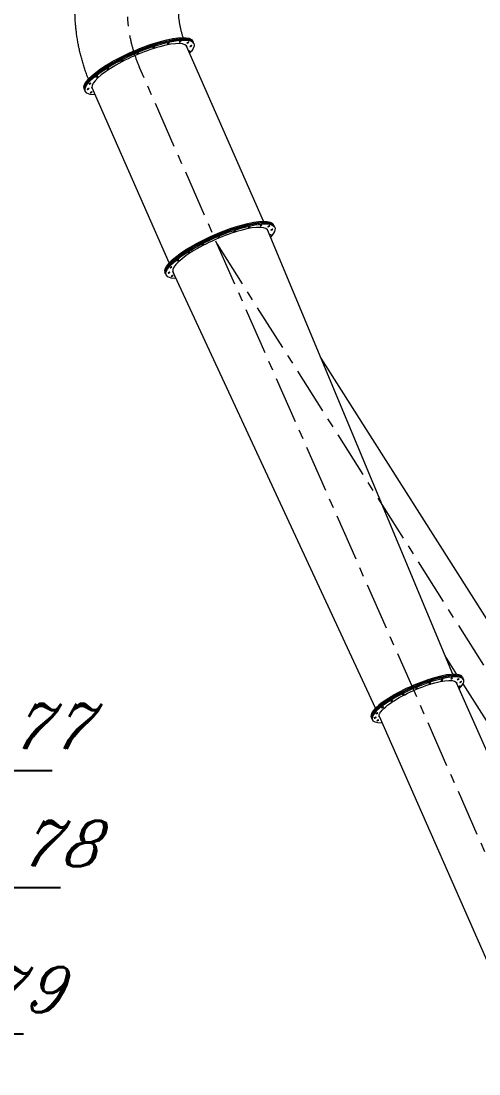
# Model space of a CAD drawing. Header units: inches. Extents: x -350577 to -266477, y -437959 to -377535.
# Drawn here: x -284513 to -281470, y -418253 to -411249 of the extents above; entities that cross this region are included whole.
import ezdxf

# ---------------------------------------------------------------- set-up
doc = ezdxf.new("R2010")
doc.units = ezdxf.units.IN
doc.header["$MEASUREMENT"] = 0
doc.linetypes.add('CENTER', pattern=[2, 1.25, -0.25, 0.25, -0.25])
doc.layers.add('CENTER       (itatec)', color=4, linetype='CENTER', lineweight=9)
doc.layers.add('ORGINAL (itatec)', color=3, linetype='Continuous', lineweight=9)
doc.styles.add('Geniso', font='geniso.shx', dxfattribs={"oblique": 15})
doc.dimstyles.new('scale 1b100', dxfattribs={"dimscale": 100, "dimtxt": 3, "dimasz": 2.5, "dimexe": 1, "dimexo": 1, "dimgap": 1, "dimtad": 1, "dimdec": 0, "dimzin": 0, "dimdsep": 46, "dimtxsty": 'Geniso', "dimcen": 0, "dimclrd": 1, "dimclre": 1, "dimclrt": 7, "dimadec": 0, "dimazin": 0, "dimtfac": 1, "dimtdec": 0, "dimtmove": 0, "dimatfit": 3, "dimfxl": 0.75, "dimtolj": 1, "dimtzin": 0, "dimarcsym": 0})

msp = doc.modelspace()

# ---------------------------------------------------------------- linework, layer by layer
at = {"layer": 'CENTER       (itatec)', "ltscale": 250}
for points in [[(-279909.9, -421453.2), (-279909.9, -420573.1, 0.112637), (-280071.7, -419864), (-283725.7, -411558, -0.187723), (-283756.3, -410851.7), (-281168.2, -403884.9, 0.212912), (-281232.3, -402881.5), (-283112.9, -399781.8), (-283788, -399108.3, 0.060161), (-284342.4, -398674.5)], [(-277576.2, -420528.4), (-277576.2, -419631.8, 0.241863), (-277773.2, -419248.4), (-280768.6, -416546.2, -0.080744), (-280903.2, -416378.2), (-283209.5, -412731.4)]]:
    msp.add_lwpolyline(points, format="xyb", dxfattribs=at)
at = {"layer": 'ORGINAL (itatec)', "extrusion": (-5.55112e-17, 0.816497, 0.57735)}
for p, q in [((-282900.9, -412580.7), (-283413.3, -411416.4)), ((-283369.8, -411388.7), (-283372.9, -411381.6)), ((-283365.1, -411399.3), (-283368.2, -411392.2)), ((-284091, -411706.1), (-284094.2, -411699)), ((-284086.4, -411716.7), (-284089.5, -411709.6)), ((-283528.8, -412857.1), (-284041.3, -411692.6)), ((-282832, -412610.7), (-282835.1, -412603.6)), ((-282827.3, -412621.4), (-282830.4, -412614.3)), ((-281643.1, -415594.2), (-282875.4, -412638.8)), ((-283553.2, -412928.1), (-283556.4, -412921)), ((-283548.6, -412938.8), (-283551.7, -412931.7)), ((-282157.3, -415820.5), (-283503.3, -412915)), ((-280745.5, -416287.1), (-282519.4, -413492.6)), ((-281616, -415595), (-281694.1, -415471.8)), ((-281580, -415613.2), (-281576.9, -415620.3)), ((-281575.3, -415623.9), (-281572.2, -415631)), ((-281620.5, -415647.9), (-279840.6, -419694)), ((-281052.8, -416482.1), (-281575.8, -415658.2)), ((-282186, -415879.8), (-282182.9, -415886.9)), ((-282181.3, -415890.4), (-282178.2, -415897.5)), ((-282133, -415873.4), (-280353.2, -419919.5))]:
    msp.add_line(p, q, dxfattribs=at)
at = {"layer": 'ORGINAL (itatec)', "extrusion": (-1.98195e-16, 5.19267e-16, -1)}
msp.add_ellipse((-283725.7, -411558), major_axis=(-360.6, -158.7), ratio=0.244584, start_param=-0.51446, end_param=3.656053, dxfattribs=at)
at = {"layer": 'ORGINAL (itatec)', "extrusion": (-4.47199e-16, 1.01617e-15, -1)}
for centre in [(-283733.5, -411540.3), (-283195.7, -412762.3), (-283191.1, -412773)]:
    msp.add_ellipse(centre, major_axis=(-360.6, -158.7), ratio=0.244584, start_param=0, end_param=3.141593, dxfattribs=at)
at = {"layer": 'ORGINAL (itatec)', "extrusion": (0, 0, -1)}
for centre in [(-283730.4, -411547.4), (-283192.6, -412769.4)]:
    msp.add_ellipse(centre, major_axis=(-360.6, -158.7), ratio=0.244584, start_param=-0.020125, end_param=3.161718, dxfattribs=at)
at = {"layer": 'ORGINAL (itatec)', "extrusion": (-8.63955e-17, 2.65223e-16, -1)}
msp.add_ellipse((-283728.9, -411550.9), major_axis=(-360.6, -158.7), ratio=0.244584, start_param=0, end_param=3.141593, dxfattribs=at)
at = {"layer": 'ORGINAL (itatec)'}
for centre, major_axis, ratio, start_param, end_param in [((-283725.7, -411558), (314.9, 138.6), 0.244584, -0.076268, 3.217861), ((-283730.4, -411547.4), (314.9, 138.6), 0.244584, -0.077757, -0.069202), ((-283728.9, -411550.9), (314.9, 138.6), 0.244584, -0.076268, -0.046114), ((-283730.4, -411547.4), (-314.9, -138.6), 0.244584, 0.069202, 0.077572), ((-283728.9, -411550.9), (-314.9, -138.6), 0.244584, 0.046114, 0.076268), ((-283187.9, -412780.1), (314.9, 138.6), 0.244584, -0.083853, 3.225398), ((-283189.5, -412776.5), (314, 138.1), 0.244262, -0.004737, 0.041285), ((-283192.6, -412769.4), (314.9, 138.6), 0.244584, -0.077757, -0.069202), ((-283191.1, -412773), (314.9, 138.6), 0.244584, -0.078062, -0.046114), ((-283189.5, -412776.5), (-314, -138.1), 0.244262, -0.039028, 0.004737), ((-283192.6, -412769.4), (-314.9, -138.6), 0.244584, 0.069202, 0.077572), ((-283191.1, -412773), (-314.9, -138.6), 0.244584, 0.046114, 0.078109), ((-281883, -415746.5), (303, 133.3), 0.244262, 0, 2.440984), ((-281879.9, -415753.6), (303, 133.3), 0.244262, -0.02399, 2.440984), ((-281878.3, -415757.1), (303, 133.3), 0.244262, 0, 2.440984), ((-281875.2, -415764.2), (303, 133.3), 0.244262, -0.562506, 2.440984), ((-281875.2, -415764.2), (-303, -133.3), 0.244262, -0.700608, 0.562506), ((-281883, -415746.5), (-303, -133.3), 0.244262, -0.700608, 0), ((-281879.9, -415753.6), (-303, -133.3), 0.244262, -0.700608, 0.02399), ((-281878.3, -415757.1), (-303, -133.3), 0.244262, -0.700608, 0)]:
    msp.add_ellipse(centre, major_axis=major_axis, ratio=ratio, start_param=start_param, end_param=end_param, dxfattribs=at)
at = {"layer": 'ORGINAL (itatec)', "extrusion": (-1.29121e-16, 9.13558e-16, -1)}
for centre in [(-283631.5, -411424.6), (-283534.5, -411398), (-283404.4, -411392.8), (-283383.9, -411414.8), (-283737.7, -411464.3), (-283936.3, -411566.4), (-283842.7, -411513.1), (-284009.3, -411618.8), (-284054.5, -411665.3), (-284047.1, -411723.2), (-282996.7, -412620), (-282866.6, -412614.9), (-283199.9, -412686.3), (-283093.7, -412646.6), (-282846.2, -412636.8), (-283304.9, -412735.1), (-283471.5, -412840.8), (-283398.5, -412788.4), (-283516.7, -412887.3), (-283509.3, -412945.3)]:
    msp.add_ellipse(centre, major_axis=(6.41, 2.82), ratio=0.244584, start_param=-5.58254, end_param=0.700645, dxfattribs=at)
at = {"layer": 'ORGINAL (itatec)', "extrusion": (-2.84591e-16, 7.8449e-16, -1)}
for centre in [(-283456.2, -411387), (-284067.5, -411701.3), (-282918.4, -412609.1), (-283529.7, -412923.3)]:
    msp.add_ellipse(centre, major_axis=(6.41, 2.82), ratio=0.244584, start_param=-5.58254, end_param=0.700645, dxfattribs=at)
at = {"layer": 'ORGINAL (itatec)', "extrusion": (-3.00717e-16, 9.59321e-16, -1)}
msp.add_ellipse((-283727.3, -411554.5), major_axis=(314, 138.1), ratio=0.244262, start_param=-0.041285, end_param=-0.000037, dxfattribs=at)
at = {"layer": 'ORGINAL (itatec)', "extrusion": (-2.64538e-17, 4.73549e-16, -1)}
msp.add_ellipse((-283742.4, -411453.6), major_axis=(6.41, 2.82), ratio=0.244584, start_param=-1.806603, end_param=-1.196254, dxfattribs=at)
at = {"layer": 'ORGINAL (itatec)', "extrusion": (-2.62231e-16, 7.33681e-16, -1)}
msp.add_ellipse((-283397, -411450.8), major_axis=(6.41, 2.82), ratio=0.244584, start_param=-1.72829, end_param=0.700645, dxfattribs=at)
at = {"layer": 'ORGINAL (itatec)', "extrusion": (-1.75835e-16, 4.68458e-16, -1)}
msp.add_ellipse((-283397, -411450.8), major_axis=(-6.41, -2.82), ratio=0.244584, start_param=-2.440947, end_param=-1.413303, dxfattribs=at)
at = {"layer": 'ORGINAL (itatec)', "extrusion": (-4.08448e-16, 7.9064e-16, -1)}
msp.add_ellipse((-283727.3, -411554.5), major_axis=(-314, -138.1), ratio=0.244262, start_param=-0.000037, end_param=0.039028, dxfattribs=at)
at = {"layer": 'ORGINAL (itatec)', "extrusion": (-4.27884e-16, 9.03376e-16, -1)}
msp.add_ellipse((-283187.9, -412780.1), major_axis=(-360.6, -158.7), ratio=0.244584, start_param=-0.519556, end_param=3.661219, dxfattribs=at)
at = {"layer": 'ORGINAL (itatec)', "extrusion": (-4.21795e-16, 1.02735e-15, -1)}
msp.add_ellipse((-283204.6, -412675.6), major_axis=(6.41, 2.82), ratio=0.244584, start_param=-1.806603, end_param=-1.196254, dxfattribs=at)
at = {"layer": 'ORGINAL (itatec)', "extrusion": (-2.39871e-16, 6.82872e-16, -1)}
msp.add_ellipse((-282859.2, -412672.8), major_axis=(6.41, 2.82), ratio=0.244584, start_param=-1.831737, end_param=0.700645, dxfattribs=at)
at = {"layer": 'ORGINAL (itatec)', "extrusion": (-2.4596e-16, 5.58895e-16, -1)}
msp.add_ellipse((-282859.2, -412672.8), major_axis=(-6.41, -2.82), ratio=0.244584, start_param=-2.440947, end_param=-1.300295, dxfattribs=at)
at = {"layer": 'ORGINAL (itatec)', "extrusion": (-2.68227e-16, 6.09745e-16, -1)}
msp.add_ellipse((-281875.2, -415764.2), major_axis=(257.2, 113.1), ratio=0.244262, start_param=-2.440984, end_param=0.08439, dxfattribs=at)
at = {"layer": 'ORGINAL (itatec)', "extrusion": (-2.97663e-16, 1.02131e-15, -1)}
for centre in [(-281716.3, -415631.4), (-281651.4, -415622.3), (-281608.3, -415627.1), (-281885.1, -415686.5), (-281796.9, -415653.5), (-281591.4, -415645.3), (-282050, -415771.2), (-281972.3, -415727), (-282110.6, -415814.7), (-282159, -415883.2)]:
    msp.add_ellipse(centre, major_axis=(6.41, 2.82), ratio=0.244262, start_param=-5.582577, end_param=0.700608, dxfattribs=at)
at = {"layer": 'ORGINAL (itatec)', "extrusion": (5.69195e-17, 1.46329e-16, -1)}
msp.add_ellipse((-281889.7, -415675.8), major_axis=(6.41, 2.82), ratio=0.244262, start_param=-1.818465, end_param=-1.185621, dxfattribs=at)
at = {"layer": 'ORGINAL (itatec)', "extrusion": (-5.39508e-16, 1.1575e-15, -1)}
msp.add_ellipse((-281876.8, -415760.7), major_axis=(256.3, 112.7), ratio=0.244262, start_param=-0.034736, end_param=0, dxfattribs=at)
at = {"layer": 'ORGINAL (itatec)', "extrusion": (-3.55433e-17, 2.87589e-16, -1)}
msp.add_ellipse((-281879.9, -415753.6), major_axis=(257.2, 113.1), ratio=0.244262, start_param=0.084869, end_param=0.088056, dxfattribs=at)
at = {"layer": 'ORGINAL (itatec)', "extrusion": (-3.20015e-16, 1.07212e-15, -1)}
msp.add_ellipse((-281878.3, -415757.1), major_axis=(257.2, 113.1), ratio=0.244262, start_param=0.056542, end_param=0.08439, dxfattribs=at)
at = {"layer": 'ORGINAL (itatec)', "extrusion": (-1.50358e-16, 4.79661e-16, -1)}
msp.add_ellipse((-281602.2, -415675.2), major_axis=(6.41, 2.82), ratio=0.244262, start_param=-2.534489, end_param=0.700608, dxfattribs=at)
at = {"layer": 'ORGINAL (itatec)', "extrusion": (-1.79794e-16, 8.91226e-16, -1)}
msp.add_ellipse((-281602.2, -415675.2), major_axis=(-6.41, -2.82), ratio=0.244262, start_param=-2.440984, end_param=-0.607103, dxfattribs=at)
at = {"layer": 'ORGINAL (itatec)', "extrusion": (-1.66603e-16, 6.54449e-16, -1)}
for centre in [(-282148.2, -415853.3), (-282142.1, -415901.4)]:
    msp.add_ellipse(centre, major_axis=(6.41, 2.82), ratio=0.244262, start_param=-5.582577, end_param=0.700608, dxfattribs=at)
at = {"layer": 'ORGINAL (itatec)', "extrusion": (5.99733e-17, 2.08317e-16, -1)}
msp.add_ellipse((-281875.2, -415764.2), major_axis=(-257.2, -113.1), ratio=0.244262, start_param=-0.08439, end_param=0.700608, dxfattribs=at)
at = {"layer": 'ORGINAL (itatec)', "extrusion": (-2.23523e-17, 5.0812e-17, -1)}
msp.add_ellipse((-281876.8, -415760.7), major_axis=(-256.3, -112.7), ratio=0.244262, start_param=0, end_param=0.034736, dxfattribs=at)
at = {"layer": 'ORGINAL (itatec)', "extrusion": (-1.21899e-16, 5.52825e-16, -1)}
msp.add_ellipse((-281879.9, -415753.6), major_axis=(-257.2, -113.1), ratio=0.244262, start_param=-0.088056, end_param=-0.084869, dxfattribs=at)
at = {"layer": 'ORGINAL (itatec)', "extrusion": (-3.12932e-16, 7.11369e-16, -1)}
msp.add_ellipse((-281878.3, -415757.1), major_axis=(-257.2, -113.1), ratio=0.244262, start_param=-0.08439, end_param=-0.056542, dxfattribs=at)
at = {"layer": 'ORGINAL (itatec)'}
for points, knots in [([(-284065.8, -411634.2), (-284068.2, -411628.1), (-284070.6, -411622), (-284076.7, -411605.8), (-284080.3, -411595.7), (-284087.3, -411575.5), (-284090.7, -411565.4), (-284097.2, -411545), (-284100.4, -411534.8), (-284106.4, -411514.3), (-284109.3, -411504.1), (-284114.8, -411483.5), (-284117.4, -411473.1), (-284122.3, -411452.4), (-284124.7, -411442), (-284129.1, -411421.2), (-284131.2, -411410.8), (-284135.2, -411389.8), (-284137, -411379.4), (-284140.4, -411358.4), (-284142, -411347.9), (-284144.8, -411326.8), (-284146.1, -411316.3), (-284148.5, -411295.2), (-284149.5, -411284.6), (-284151.3, -411263.5), (-284152.1, -411252.9), (-284153.4, -411231.7), (-284153.9, -411221.1), (-284154.6, -411199.9), (-284154.9, -411189.3), (-284155.1, -411168.2), (-284155.1, -411157.6), (-284154.7, -411136.4), (-284154.4, -411125.8), (-284153.6, -411104.7), (-284153, -411094.1), (-284151.6, -411073), (-284150.8, -411062.5), (-284148.9, -411041.4), (-284147.8, -411030.9), (-284145.4, -411009.9), (-284144, -410999.4), (-284141, -410978.5), (-284139.4, -410968), (-284135.9, -410947.2), (-284134, -410936.8), (-284130, -410916), (-284127.9, -410905.7), (-284123.3, -410885.1), (-284120.9, -410874.8), (-284115.9, -410854.3), (-284113.2, -410844), (-284107.6, -410823.7), (-284104.7, -410813.5), (-284098.6, -410793.3), (-284095.4, -410783.2), (-284088.8, -410763.1), (-284085.4, -410753.1), (-284080.1, -410738.4), (-284078.4, -410733.6), (-284076.6, -410728.8)], [52.61348, 52.61348, 52.61348, 52.61348, 72.706556, 72.706556, 105.400328, 105.400328, 138.083171, 138.083171, 170.755217, 170.755217, 203.416629, 203.416629, 236.067604, 236.067604, 268.708372, 268.708372, 301.339198, 301.339198, 333.960375, 333.960375, 366.572234, 366.572234, 399.175132, 399.175132, 431.769461, 431.769461, 464.355641, 464.355641, 496.93412, 496.93412, 529.505376, 529.505376, 562.06991, 562.06991, 594.628248, 594.628248, 627.18094, 627.18094, 659.728555, 659.728555, 692.271682, 692.271682, 724.810926, 724.810926, 757.346907, 757.346907, 789.880256, 789.880256, 822.411616, 822.411616, 854.941634, 854.941634, 887.470966, 887.470966, 920.000268, 920.000268, 952.530197, 952.530197, 985.061407, 985.061407, 1000.753086, 1000.753086, 1000.753086, 1000.753086]), ([(-283433.4, -410967.5), (-283434.5, -410970.2), (-283435.5, -410973), (-283438.9, -410982.5), (-283441.1, -410989.3), (-283445.3, -411002.9), (-283447.3, -411009.7), (-283451, -411023.4), (-283452.8, -411030.3), (-283456, -411044.2), (-283457.4, -411051.2), (-283460.1, -411065.1), (-283461.3, -411072.2), (-283463.5, -411086.2), (-283464.4, -411093.3), (-283466.1, -411107.4), (-283466.8, -411114.5), (-283467.9, -411128.7), (-283468.3, -411135.9), (-283468.9, -411150.1), (-283469, -411157.3), (-283469.1, -411171.5), (-283468.9, -411178.7), (-283468.5, -411193), (-283468.1, -411200.1), (-283467.1, -411214.4), (-283466.4, -411221.5), (-283464.9, -411235.7), (-283464, -411242.9), (-283461.9, -411257.1), (-283460.7, -411264.1), (-283458.2, -411278.3), (-283456.7, -411285.3), (-283453.6, -411299.4), (-283451.9, -411306.4), (-283448.3, -411320.3), (-283446.4, -411327.2), (-283442.3, -411341.1), (-283440.1, -411348), (-283437.3, -411356.1), (-283436.9, -411357.4), (-283436.4, -411358.7)], [0, 0, 0, 0, 10.000243, 10.000243, 33.945822, 33.945822, 57.898526, 57.898526, 81.859659, 81.859659, 105.823873, 105.823873, 129.785773, 129.785773, 153.739994, 153.739994, 177.681285, 177.681285, 201.604584, 201.604584, 225.50509, 225.50509, 249.378328, 249.378328, 273.220196, 273.220196, 297.027013, 297.027013, 320.795543, 320.795543, 344.523017, 344.523017, 368.207139, 368.207139, 391.846082, 391.846082, 415.438477, 415.438477, 438.983395, 438.983395, 443.437083, 443.437083, 443.437083, 443.437083])]:
    msp.add_open_spline(points, degree=3, knots=knots, dxfattribs=at)

# ---------------------------------------------------------------- texts
at = {"layer": 'ORGINAL (itatec)', "color": 7, "char_height": 300, "attachment_point": 5, "style": 'Geniso'}
for s, insert in [('{\\Fitalic|c0;77}', (-284301.1, -415940.7)), ('{\\Fitalic|c0;78}', (-284245.3, -416720.1)), ('{\\Fitalic|c0;79}', (-284491.1, -417692))]:
    msp.add_mtext(s, dxfattribs=dict(at, insert=insert))

# ---------------------------------------------------------------- leaders
at = {"layer": 'ORGINAL (itatec)'}
for points in [[(-285625.4, -416246.2), (-284634.8, -416233.6), (-284306.2, -416233.6)], [(-285317.9, -416807), (-284579.1, -417013), (-284250.5, -417013)], [(-285296.3, -417231.6), (-284824.8, -417984.9), (-284496.2, -417984.9)]]:
    msp.add_leader(points, dimstyle='scale 1b100', override={"dimasz": 1.5, "dimldrblk": 'DotSmall'}, dxfattribs=at)

doc.saveas('drawing.dxf')
